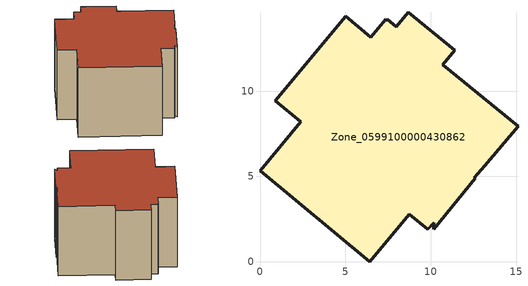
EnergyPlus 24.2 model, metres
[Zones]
Zone_0599100000430862
 floor ground (C_G): 10.18,1.92 10.17,2.29 9.82,1.9 8.76,2.8 6.44,0 0,5.34 2.39,8.2 0.91,9.43 5.01,14.39 6.49,13.15 7.36,14.21 7.46,14.12 7.46,14.21 7.99,13.78 8.68,14.63 11.4,12.39 10.71,11.55 15.12,7.93 13.17,5.62 12.55,4.94 12.61,4.88 z0
 wall outside (C_F): 11.4,12.39 8.68,14.63 7.99,13.78 7.46,14.21 7.46,14.12 7.36,14.21 6.49,13.15 5.01,14.39 0.91,9.43 2.39,8.2 0,5.34 6.44,0 8.76,2.8 9.82,1.9 10.17,2.29 10.18,1.92 12.61,4.88 12.55,4.94 13.17,5.62 15.12,7.93 10.71,11.55 11.4,12.39 z0:7.85
 roof outside (C_R): 10.17,2.29 10.18,1.92 12.61,4.88 12.55,4.94 13.17,5.62 15.12,7.93 10.71,11.55 11.4,12.39 8.68,14.63 7.99,13.78 7.46,14.21 7.46,14.12 7.36,14.21 6.49,13.15 5.01,14.39 0.91,9.43 2.39,8.2 0,5.34 6.44,0 8.76,2.8 9.82,1.9 z7.85
[BUILDING]
Pand.0599100000430862: North Axis=0; Terrain=City; Loads Convergence Tolerance Value=0.04; Temperature Convergence Tolerance Value=0.4; Solar Distribution=FullExterior; Maximum Number of Warmup Days=25; Minimum Number of Warmup Days=1
[Site:Location]
Rotterdam.The.Hague.AP_ZH_NLD Design_Conditions: Latitude=51.96; Longitude=4.45; Time Zone=1; Elevation=-4.5
[SITE:GROUNDTEMPERATURE:BUILDINGSURFACE]
18, 18, 18, 18, 18, 18, 18, 18, 18, 18, 18, 18
[MATERIAL] Thermal Absorptance=0.9; Solar Absorptance=0.7; Visible Absorptance=0.7
Name | Roughness | Thickness | Conductivity | Density | Specific Heat
G.D.2006-2014 | MediumSmooth | 0.15 | 0.06 | 540 | 1210
F.D.2006-2014 | Rough | 0.3 | 0.12 | 1920 | 840
R.D.2006-2014 | MediumRough | 0.2 | 0.08 | 1500 | 1000
[CONSTRUCTION]
C_G: G.D.2006-2014
C_F: F.D.2006-2014
C_R: R.D.2006-2014
[ZONE]
Zone_0599100000430862: Type=1; Multiplier=1; Ceiling Height=Autocalculate; Volume=Autocalculate; Floor Area=autocalculate; Part of Total Floor Area=Yes
[ZONEINFILTRATION:DESIGNFLOWRATE]
Infil_Zone_0599100000430862: Zone or ZoneList or Space or SpaceList=Zone_0599100000430862; Schedule=AlwaysOn; Design Flow Rate Calculation Method=Flow/Area; Flow Rate per Floor Area=0.0021; Constant Term Coefficient=1; Temperature Term Coefficient=0; Velocity Term Coefficient=0; Velocity Squared Term Coefficient=0
[HVACTEMPLATE:ZONE:IDEALLOADSAIRSYSTEM]
Zone_0599100000430862: Maximum Heating Supply Air Temperature=50; Minimum Cooling Supply Air Temperature=13; Maximum Heating Supply Air Humidity Ratio=0.0156; Minimum Cooling Supply Air Humidity Ratio=0.0077; Heating Limit=NoLimit; Cooling Limit=NoLimit; Dehumidification Control Type=ConstantSensibleHeatRatio; Cooling Sensible Heat Ratio=0.7; Dehumidification Setpoint=60; Humidification Control Type=None; Humidification Setpoint=30; Outdoor Air Method=None; Outdoor Air Flow Rate per Person=0.00944; Outdoor Air Flow Rate per Zone Floor Area=0; Outdoor Air Flow Rate per Zone=0; Demand Controlled Ventilation Type=None; Outdoor Air Economizer Type=NoEconomizer; Heat Recovery Type=None; Sensible Heat Recovery Effectiveness=0.7; Latent Heat Recovery Effectiveness=0.65
[ZONECONTROL:THERMOSTAT]
ThermostatControl_Zone_0599100000430862: Zone or ZoneList=Zone_0599100000430862; Control Type Schedule=DualSetpointControlType; Control 1=Thermostat_Zone_0599100000430862; Temperature Difference Between Cutout And Setpoint=0
[THERMOSTATSETPOINT:DUALSETPOINT]
Thermostat_Zone_0599100000430862: Heating Setpoint Temperature Schedule=HeatingSetpoint_Zone_0599100000430862; Cooling Setpoint Temperature Schedule=CoolingSetpoint_Zone_0599100000430862
[SCHEDULE:COMPACT]
HeatingSetpoint_Zone_0599100000430862: Through: 12/31, For: AllDays, Until: 24:00, 21
CoolingSetpoint_Zone_0599100000430862: Through: 12/31, For: AllDays, Until: 24:00, 24
DualSetpointControlType: Through: 12/31, For: AllDays, Until: 24:00, 4
AlwaysOn: Through: 12/31, For: AllDays, Until: 24:00, 1
